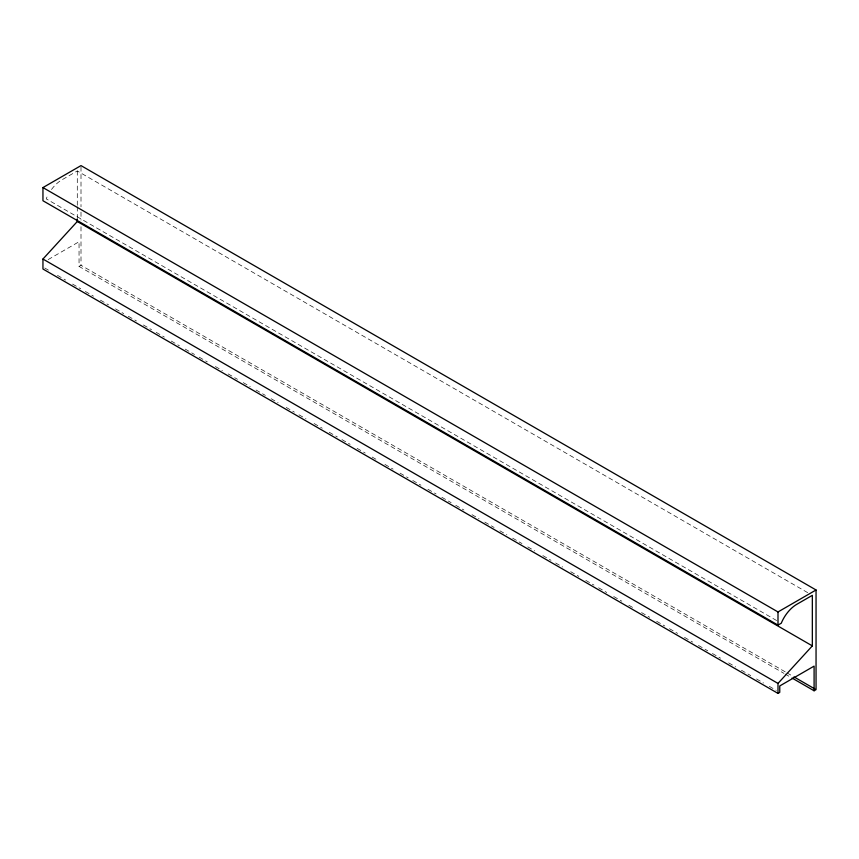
<?xml version="1.0" encoding="UTF-8"?>
<svg xmlns="http://www.w3.org/2000/svg" width="859" height="859" viewBox="0 0 859 859"><rect width="100%" height="100%" fill="white"/><g stroke="black" fill="none" stroke-linecap="round" stroke-linejoin="round"><path stroke-width="0.64" stroke-dasharray="4.29 3.22" d="M807.696 592.656L77.289 170.962L61.751 179.939A25.92 14.968 -60 0 0 51.293 189.753M48.147 259.59L79.049 241.744L79.049 266.397L783.913 673.338M79.049 266.397L81.004 265.27L785.856 672.21M776.611 620.542L46.203 198.848A25.92 14.968 -60 0 1 48.48 194.166M787.016 672.887L792.825 676.237M785.072 674.014L790.881 677.364M44.711 267.997L49.36 270.682M57.489 275.374L65.617 280.066M72.585 284.093L80.714 288.785M85.352 291.469L93.481 296.162M100.449 300.178L108.578 304.87M115.546 308.896L123.675 313.589M128.324 316.273L136.452 320.965M143.421 324.992L151.549 329.684M156.188 332.358L164.316 337.05M171.285 341.077L179.413 345.769M185.222 349.119L194.51 354.488M199.159 357.172L207.287 361.864M215.416 366.557L222.384 370.573M228.183 373.933L237.471 379.291M243.28 382.642L250.248 386.668M256.057 390.018L265.345 395.387M271.154 398.737L278.112 402.753M286.251 407.445L294.379 412.137M299.018 414.822L305.987 418.848M314.115 423.541L322.243 428.233M329.212 432.26L337.34 436.952M341.989 439.625L350.118 444.318M357.076 448.344L365.204 453.037M372.172 457.063L377.981 460.413M384.95 464.44L393.078 469.132M400.047 473.148L408.175 477.84M412.814 480.525L420.942 485.217M427.911 489.243L436.039 493.936M441.848 497.286L451.136 502.644M455.785 505.328L463.914 510.021M472.042 514.713L479.011 518.739M484.809 522.089L494.108 527.458M499.906 530.808L506.874 534.824M512.683 538.185L521.971 543.543M527.78 546.893L534.749 550.92M542.877 555.612L551.006 560.304M555.644 562.989L562.613 567.004M570.741 571.707L578.869 576.4M585.838 580.416L593.966 585.108M598.616 587.792L606.744 592.485M613.713 596.511L621.841 601.203M628.799 605.219L634.608 608.58M641.576 612.596L649.705 617.288M656.673 621.315L664.802 626.007M669.451 628.691L677.579 633.384M684.537 637.399L692.665 642.092M698.474 645.453L707.762 650.811M712.412 653.495L720.54 658.187M728.668 662.88L735.637 666.906M741.446 670.256L750.734 675.614M756.532 678.964L763.501 682.991M769.31 686.341L776.278 690.368M81.004 166.936L81.004 206.804M81.004 212.119L81.004 220.087M81.004 226.733L81.004 265.27M77.289 170.962L77.289 205.548M77.289 206.869L77.289 217.51"/><path stroke-width="1.29" d="M777.996 693.396L777.996 683.42L812.335 645.882L812.335 595.341L796.798 604.306A25.92 14.968 -60 0 0 781.26 623.226L777.996 625.105L42.95 200.738L42.95 187.573L81.004 165.604L816.05 589.983L816.05 689.648L814.096 690.776L814.096 666.122L779.757 685.944L779.757 692.375L777.996 693.396L42.95 269.017L42.95 259.042L77.289 221.504L77.289 218.841M42.95 187.573L777.996 611.952L816.05 589.983M77.289 221.504L812.335 645.882M793.984 676.903L814.89 688.972M792.041 678.03L814.096 690.776M42.95 259.042L777.996 683.42M777.996 611.952L777.996 625.105"/></g></svg>
